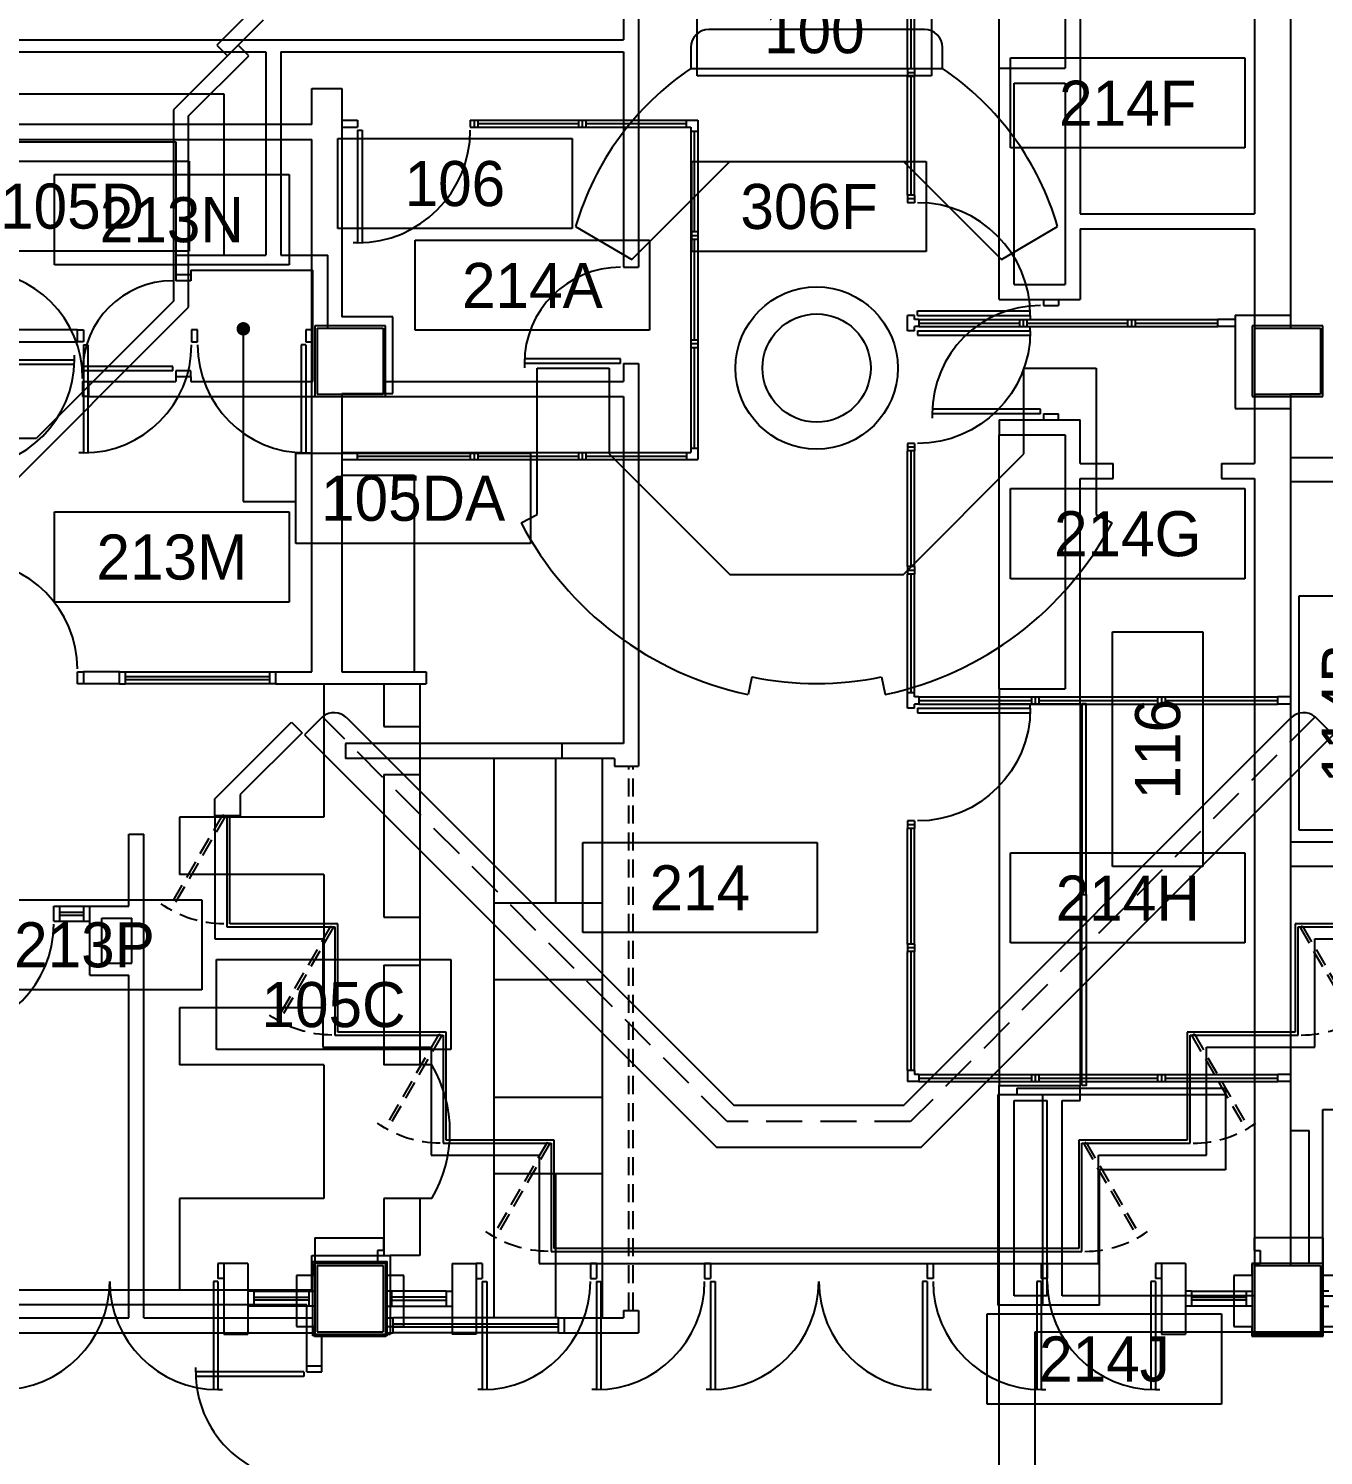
# Model space of a CAD drawing. Header units: inches. Extents: x -219 to 4035, y -10 to 4981.
# Drawn here: x 1685 to 2115.9, y 3319.3 to 3794.2 of the extents above; entities that cross this region are included whole.
import ezdxf
from ezdxf.enums import TextEntityAlignment as Align

# ---------------------------------------------------------------- set-up
doc = ezdxf.new("R2010")
doc.units = ezdxf.units.IN
doc.header["$LTSCALE"] = 48
doc.header["$MEASUREMENT"] = 0
doc.linetypes.add('HIDDEN', pattern=[0.375, 0.25, -0.125])
doc.linetypes.add('HIDDEN2', pattern=[0.1875, 0.125, -0.0625])
doc.layers.get('0').update_dxf_attribs({"color": 13, "linetype": 'CONTINUOUS'})
for name, color, linetype in [('F1-BLDG1', 7, 'CONTINUOUS'), ('F1-BLDG3', 161, 'CONTINUOUS'), ('F1-BLDG4', 2, 'CONTINUOUS'), ('F1-DOOR1', 3, 'CONTINUOUS'), ('F1-DOOR2', 61, 'HIDDEN2'), ('F1-DOORJMB', 32, 'CONTINUOUS'), ('F1-RMNOS', 3, 'CONTINUOUS'), ('F1-WINDOW1', 1, 'CONTINUOUS'), ('F1-WINDOW2', 4, 'CONTINUOUS'), ('F2-BLDG1', 7, 'CONTINUOUS'), ('f2-casework1', 4, 'CONTINUOUS'), ('F2-DOOR1', 3, 'CONTINUOUS'), ('F2-DOORJMB', 32, 'CONTINUOUS'), ('F2-RMNOS', 3, 'CONTINUOUS'), ('F2-WINDOW1', 1, 'CONTINUOUS'), ('F2-WINDOW2', 4, 'CONTINUOUS'), ('F3-BLDG1', 7, 'CONTINUOUS'), ('F3-BLDG2', 2, 'HIDDEN'), ('F3-BLDG4', 2, 'CONTINUOUS'), ('F3-DOOR2', 61, 'HIDDEN2'), ('F3-RMNOS', 3, 'CONTINUOUS'), ('F3-WINDOW1', 1, 'CONTINUOUS'), ('F5-BLDG1', 7, 'CONTINUOUS'), ('F5-DOOR1', 3, 'CONTINUOUS'), ('F5-DOORJMB', 32, 'CONTINUOUS'), ('F5-WINDOW1', 1, 'CONTINUOUS'), ('F5-WINDOW2', 4, 'CONTINUOUS')]:
    doc.layers.add(name, color=color, linetype=linetype)
for name, color, linetype, plot in [('F1-COLUMN1', 8, 'CONTINUOUS', False), ('F2-COLUMN1', 8, 'CONTINUOUS', False), ('F3-COLUMN1', 8, 'CONTINUOUS', False), ('F5-COLUMN1', 8, 'CONTINUOUS', False)]:
    doc.layers.add(name, color=color, linetype=linetype, plot=plot)
doc.styles.add('ORIG-RMNOS', font='noting.shx')

# ---------------------------------------------------------------- blocks, each defined once
blk = doc.blocks.new('L-34C1')
for p, q in [((-11, 11), (11, 11)), ((-11, 11), (-11, -11)), ((11, 11), (11, -11)), ((-11, -11), (11, -11))]:
    blk.add_line(p, q)
blk = doc.blocks.new('ADR-32L')
for p, q in [((0, 33), (-1.5, 33)), ((0, 1), (0, 33)), ((1.5, 1), (1.5, 32.96)), ((0, 1), (1.5, 1))]:
    blk.add_line(p, q)
blk.add_arc((0, 1), 32, 0, 90)
blk = doc.blocks.new('ADR-36R')
for p, q in [((-1.5, 1), (-1.5, 36.97)), ((0, 1), (0, 37)), ((0, 37), (1.5, 37)), ((0, 1), (-1.5, 1))]:
    blk.add_line(p, q)
blk.add_arc((0, 1), 36, 90, 180)
blk = doc.blocks.new('ADR-36L')
for p, q in [((0, 37), (-1.5, 37)), ((0, 1), (0, 37)), ((1.5, 1), (1.5, 36.97)), ((0, 1), (1.5, 1))]:
    blk.add_line(p, q)
blk.add_arc((0, 1), 36, 0, 90)
blk = doc.blocks.new('ADR-36DL')
for p, q in [((0, 37), (-1.5, 37)), ((0, 1), (0, 37)), ((1.5, 1), (1.5, 36.97)), ((70.5, 1), (70.5, 36.97)), ((72, 1), (72, 37)), ((72, 37), (73.5, 37)), ((0, 1), (1.5, 1)), ((72, 1), (70.5, 1))]:
    blk.add_line(p, q)
for centre, start, end in [((0, 1), 0, 90), ((72, 1), 90, 180)]:
    blk.add_arc(centre, 36, start, end)
blk = doc.blocks.new('BDR-36')
for p, q in [((-0.25, 1.43), (30.93, 19.43)), ((0.25, 0.57), (31.43, 18.57)), ((-0.25, 1.43), (0.25, 0.57))]:
    blk.add_line(p, q)
blk.add_arc((0, 1), 36, 0, 35.352)
blk = doc.blocks.new('ADR-30L')
for p, q in [((0, 31), (-1.5, 31)), ((0, 1), (0, 31)), ((1.5, 1), (1.5, 30.96)), ((0, 1), (1.5, 1))]:
    blk.add_line(p, q)
blk.add_arc((0, 1), 30, 0, 90)
blk = doc.blocks.new('rmnos')
at = {"color": 11}
for p, q in [((-0.40625, 0.15625), (0.40625, 0.15625)), ((-0.40625, -0.15625), (-0.40625, 0.15625)), ((0.40625, 0.15625), (0.40625, -0.15625)), ((0.40625, -0.15625), (-0.40625, -0.15625))]:
    blk.add_line(p, q, dxfattribs=at)
at = {"color": 9, "style": 'ORIG-RMNOS'}
blk.add_attdef('ROOM', text='', height=0.15625, dxfattribs=at).set_placement((0, 0), align=Align.MIDDLE)
blk = doc.blocks.new('ard-37.5')
for p, q in [((0, -1), (0, -38.5)), ((0, -1), (1.5, -1)), ((1.5, -1), (1.5, -38.47)), ((0, -38.5), (-1.5, -38.5))]:
    blk.add_line(p, q)
blk.add_arc((0, -1), 37.5, 270, 0)

msp = doc.modelspace()

# ---------------------------------------------------------------- linework, layer by layer
at = {"layer": 'F1-BLDG1'}
for p, q in [((1888, 4007.25), (1888, 3714.75)), ((2093, 3998.5), (2093, 3732.5)), ((2105, 3960.5), (2105, 3694.5)), ((2030, 3805.5), (2030, 3781)), ((2035, 3805.5), (2035, 3732.5)), ((1663, 3786.5), (1764, 3786.5)), ((1764, 3786.5), (1764, 3718.75)), ((1769, 3786.5), (1769, 3718.75)), ((1769, 3786.5), (1883, 3786.5)), ((1883, 3786.5), (1883, 3714.75)), ((2008, 3704), (2008, 3781)), ((2008, 3781), (2030, 3781)), ((2035, 3732.5), (2093, 3732.5)), ((2035, 3727.5), (2093, 3727.5)), ((2035, 3727.5), (2035, 3704)), ((2093, 3727.5), (2093, 3649.5)), ((1734, 3718.75), (1764, 3718.75)), ((1734, 3718.75), (1734, 3712.25)), ((1769, 3718.75), (1784.63, 3718.75)), ((1784.63, 3694.5), (1784.63, 3718.75)), ((1739, 3713.75), (1779.63, 3713.75)), ((1739, 3713.75), (1739, 3712.25)), ((1779.63, 3676.75), (1779.63, 3713.75)), ((1883, 3714.75), (1888, 3714.75)), ((1739, 3712.25), (1734, 3712.25)), ((2008, 3704), (2035, 3704)), ((1784.63, 3694.5), (1803, 3694.5)), ((1803, 3694.5), (1803, 3676.75)), ((2105, 3694.5), (2115, 3694.5)), ((2115, 3694.5), (2115, 3672.5)), ((1883, 3682.75), (1888, 3682.75)), ((1883, 3682.75), (1883, 3676.75)), ((1888, 3682.75), (1888, 3548.75)), ((1705, 3676.75), (1734, 3676.75)), ((1705, 3676.75), (1705, 3671.75)), ((1739, 3678.25), (1734, 3678.25)), ((1734, 3678.25), (1734, 3676.75)), ((1739, 3678.25), (1739, 3676.75)), ((1739, 3676.75), (1779.63, 3676.75)), ((1803, 3676.75), (1883, 3676.75)), ((1705, 3671.75), (1883, 3671.75)), ((1883, 3671.75), (1883, 3556.25)), ((2115, 3672.5), (2105, 3672.5)), ((2105, 3672.5), (2105, 3651.5)), ((2008, 3664), (2035, 3664)), ((2008, 3664), (2008, 3659)), ((2035, 3649.5), (2035, 3664)), ((2008, 3659), (2030, 3659)), ((2030, 3659), (2030, 3574.5)), ((2035, 3649.5), (2046, 3649.5)), ((2046, 3644.5), (2046, 3649.5)), ((2082, 3649.5), (2082, 3644.5)), ((2082, 3649.5), (2093, 3649.5)), ((2105, 3651.5), (2177, 3651.5)), ((2035, 3569.5), (2035, 3644.5)), ((2035, 3644.5), (2046, 3644.5)), ((2082, 3644.5), (2093, 3644.5)), ((2093, 3644.5), (2093, 3372.5)), ((2105, 3643.5), (2169, 3643.5)), ((2105, 3643.5), (2105, 3523.5)), ((2008, 3574.5), (2030, 3574.5)), ((2008, 3574.5), (2008, 3569.5)), ((2008, 3569.5), (2035, 3569.5)), ((1883, 3556.25), (1862.5, 3556.25)), ((1862.5, 3556.25), (1862.5, 3551.25)), ((1880, 3551.25), (1862.5, 3551.25)), ((1880, 3551.25), (1880, 3548.75)), ((1880, 3548.75), (1888, 3548.75)), ((1718.37, 3526.12), (1723.37, 3526.12)), ((1718.37, 3502.12), (1718.37, 3526.12)), ((1723.37, 3365.12), (1723.37, 3526.12)), ((2105, 3523.5), (2169, 3523.5)), ((2105, 3515.5), (2177, 3515.5)), ((2105, 3515.5), (2105, 3382.5)), ((1705.37, 3479.12), (1705.37, 3502.12)), ((1705.37, 3502.12), (1718.37, 3502.12)), ((1705.37, 3479.12), (1718.37, 3479.12)), ((1718.37, 3365.12), (1718.37, 3479.12)), ((2008, 3442.5), (2035, 3442.5)), ((2008, 2923.5), (2008, 3442.5)), ((2035, 3437.5), (2035, 3442.5)), ((2029, 3437.5), (2035, 3437.5)), ((2029, 3372.5), (2029, 3437.5)), ((1779.63, 3383.87), (1804.38, 3383.87)), ((1779.63, 3359.12), (1779.63, 3383.87)), ((1804.38, 3359.12), (1804.38, 3383.87)), ((2105, 3382.5), (2115, 3382.5)), ((2115, 3382.5), (2115, 3372.5)), ((2093, 3372.5), (2029, 3372.5)), ((2115, 3372.5), (2405, 3372.5)), ((1883, 3367.62), (1888, 3367.62)), ((1883, 3367.62), (1883, 3365.12)), ((1888, 3367.62), (1888, 3360.12)), ((1491.37, 3365.12), (1718.37, 3365.12)), ((1723.37, 3365.12), (1779.63, 3365.12)), ((1863.38, 3360.12), (1863.38, 3365.12)), ((1863.38, 3365.12), (1883, 3365.12)), ((1491.37, 3360.12), (1779.63, 3360.12)), ((1804.38, 3359.12), (1779.63, 3359.12)), ((1863.38, 3360.12), (1888, 3360.12)), ((2020, 2923.5), (2020, 3360.5)), ((2020, 3360.5), (3051, 3360.5))]:
    msp.add_line(p, q, dxfattribs=at)
at = {"layer": 'F1-BLDG3'}
for p, q in [((1883, 3802.5), (1883, 3790.5)), ((1663, 3790.5), (1883, 3790.5)), ((2013, 3776), (2030, 3776)), ((2013, 3709), (2013, 3776)), ((2030, 3776), (2030, 3709)), ((2013, 3709), (2030, 3709)), ((1790.5, 3556.25), (1790.5, 3551.25)), ((1862.5, 3556.25), (1790.5, 3556.25)), ((1862.5, 3551.25), (1790.5, 3551.25)), ((1709.37, 3498.12), (1719.37, 3498.12)), ((1709.37, 3483.12), (1709.37, 3498.12)), ((1719.37, 3483.12), (1719.37, 3498.12)), ((1709.37, 3483.12), (1719.37, 3483.12)), ((2013, 3437.5), (2024, 3437.5)), ((2013, 3372.5), (2013, 3437.5)), ((2024, 3372.5), (2024, 3437.5)), ((2024, 3372.5), (2013, 3372.5))]:
    msp.add_line(p, q, dxfattribs=at)
at = {"layer": 'F1-BLDG4'}
for p, q in [((2008, 3781), (2008, 3924.5)), ((1663, 3772.5), (1750, 3772.5)), ((1750, 3772.5), (1750, 3718.75)), ((1663, 3756.5), (1734, 3756.5)), ((1734, 3756.5), (1734, 3718.75)), ((2008, 3574.5), (2008, 3659)), ((2008, 3569.5), (2008, 3442.5)), ((2035, 3569.5), (2035, 3442.5)), ((1840, 3365.12), (1840, 3551.25)), ((1860.5, 3503.25), (1860.5, 3551.25)), ((1876, 3365.12), (1876, 3551.25)), ((1840, 3503.25), (1876, 3503.25)), ((1840, 3477.75), (1876, 3477.75)), ((1840, 3438.62), (1876, 3438.62)), ((1840, 3413.12), (1876, 3413.12)), ((1860.5, 3365.12), (1860.5, 3413.12))]:
    msp.add_line(p, q, dxfattribs=at)
at = {"layer": 'F1-DOOR1'}
for points in [[(2035.5, 3569.5), (2035.5, 3506), (2037, 3506), (2037, 3569.5)], [(2035.5, 3442.5), (2035.5, 3506), (2037, 3506), (2037, 3442.5)]]:
    msp.add_lwpolyline(points, close=True, dxfattribs=at)
at = {"layer": 'F1-DOOR2'}
for p, q in [((1884.75, 3367.62), (1884.75, 3548.75)), ((1886.25, 3367.62), (1886.25, 3548.75))]:
    msp.add_line(p, q, dxfattribs=at)
at = {"layer": 'F1-DOORJMB'}
for p, q in [((1734, 3712.25), (1734, 3710.25)), ((1739, 3710.25), (1734, 3710.25)), ((1739, 3712.25), (1739, 3710.25)), ((2022.75, 3704), (2022.75, 3702)), ((2022.75, 3702), (2027.75, 3702)), ((2027.75, 3704), (2027.75, 3702)), ((1703, 3676.75), (1703, 3671.75)), ((1703, 3676.75), (1705, 3676.75)), ((1739, 3680.25), (1734, 3680.25)), ((1734, 3680.25), (1734, 3678.25)), ((1739, 3678.25), (1739, 3680.25)), ((1705, 3671.75), (1703, 3671.75)), ((2022.75, 3666), (2027.75, 3666)), ((2022.75, 3666), (2022.75, 3664)), ((2027.75, 3664), (2027.75, 3666))]:
    msp.add_line(p, q, dxfattribs=at)
at = {"layer": 'F1-RMNOS', "color": 4}
for p, q in [((1756.48, 3696.51), (1756.48, 3684.51)), ((1756.48, 3684.51), (1756.48, 3636.85)), ((1756.48, 3636.85), (1774, 3636.85))]:
    msp.add_line(p, q, dxfattribs=at)
at = {"layer": 'F1-RMNOS', "color": 4, "const_width": 2.25}
msp.add_lwpolyline([(1756.48, 3693.14, 1), (1756.48, 3695.39, 1)], format="xyb", close=True, dxfattribs=at)
at = {"layer": 'F1-WINDOW1'}
for p, q in [((1695.37, 3502.12), (1703.37, 3502.12)), ((1695.37, 3500.12), (1703.37, 3500.12)), ((1695.37, 3499.12), (1703.37, 3499.12)), ((1695.37, 3497.12), (1703.37, 3497.12)), ((1861.38, 3365.12), (1806.38, 3365.12)), ((1806.38, 3363.12), (1861.38, 3363.12)), ((1806.38, 3362.12), (1861.38, 3362.12)), ((1861.38, 3360.12), (1806.38, 3360.12))]:
    msp.add_line(p, q, dxfattribs=at)
at = {"layer": 'F1-WINDOW2'}
for p, q in [((1693.37, 3497.12), (1693.37, 3502.12)), ((1693.37, 3502.12), (1695.37, 3502.12)), ((1695.37, 3497.12), (1695.37, 3502.12)), ((1703.37, 3497.12), (1703.37, 3502.12)), ((1703.37, 3502.12), (1705.37, 3502.12)), ((1693.37, 3497.12), (1695.37, 3497.12)), ((1703.37, 3497.12), (1705.37, 3497.12)), ((1804.38, 3365.12), (1806.38, 3365.12)), ((1806.38, 3360.12), (1806.38, 3365.12)), ((1861.38, 3360.12), (1861.38, 3365.12)), ((1861.38, 3365.12), (1863.38, 3365.12)), ((1804.38, 3360.12), (1806.38, 3360.12)), ((1861.38, 3360.12), (1863.38, 3360.12))]:
    msp.add_line(p, q, dxfattribs=at)
at = {"layer": 'F2-BLDG1'}
for p, q in [((2105, 3957.38), (2105, 3698.87)), ((1779.25, 3762.24), (1779.25, 3774.25)), ((1779.25, 3774.25), (1789.25, 3774.25)), ((1789.25, 3774.25), (1789.25, 3698.24)), ((1779.25, 3762.24), (1658.25, 3762.24)), ((1663.25, 3757.24), (1779.25, 3757.24)), ((1779.25, 3580.11), (1779.25, 3757.24)), ((1806.25, 3698.24), (1789.25, 3698.24)), ((1806.25, 3672.74), (1806.25, 3698.24)), ((2086.5, 3698.87), (2086.5, 3667.75)), ((2086.5, 3698.87), (2105, 3698.87)), ((1701.25, 3693.99), (1663.25, 3693.99)), ((1663.25, 3689.99), (1701.25, 3689.99)), ((1701.25, 3689.99), (1701.25, 3693.99)), ((1789.25, 3672.74), (1789.25, 3580.11)), ((1789.25, 3672.74), (1806.25, 3672.74)), ((2086.5, 3667.75), (2105, 3667.75)), ((2105, 3667.75), (2105, 3427.5)), ((1703.25, 3580.11), (1703.25, 3576.11)), ((1715.25, 3580.11), (1703.25, 3580.11)), ((1715.25, 3576.11), (1703.25, 3576.11)), ((1715.25, 3576.11), (1715.25, 3580.11)), ((1767.25, 3576.11), (1767.25, 3580.11)), ((1767.25, 3580.11), (1779.25, 3580.11)), ((1767.25, 3576.11), (1817.38, 3576.11)), ((1789.25, 3580.11), (1817.38, 3580.11)), ((1817.38, 3580.11), (1817.38, 3576.11)), ((2115.75, 3359.75), (2115.75, 3434.5)), ((2115.75, 3434.5), (2209.75, 3434.5)), ((2105, 3427.5), (2111.13, 3427.5)), ((2111.13, 3383.25), (2111.13, 3427.5)), ((1779.25, 3385.86), (1805.39, 3385.86)), ((1779.25, 3374.49), (1779.25, 3385.86)), ((1805.39, 3385.86), (1805.39, 3359.61)), ((2111.13, 3383.25), (2092.25, 3383.25)), ((2092.25, 3383.25), (2092.25, 3359.75)), ((1663.25, 3374.49), (1779.25, 3374.49)), ((1777.62, 3369.49), (1619.51, 3369.49)), ((1777.62, 3349.12), (1777.62, 3369.49)), ((1805.39, 3359.61), (1782.62, 3359.61)), ((1782.62, 3349.12), (1782.62, 3359.61)), ((2092.25, 3359.75), (2115.75, 3359.75))]:
    msp.add_line(p, q, dxfattribs=at)
at = {"layer": 'f2-casework1'}
for p, q in [((1789.25, 3645.61), (1813.38, 3645.61)), ((1813.38, 3645.61), (1813.38, 3580.11)), ((1783.25, 3576.11), (1783.25, 3531.7)), ((1803.25, 3576.11), (1803.25, 3561.91)), ((1815.25, 3576.11), (1815.25, 3449.28)), ((1803.25, 3561.91), (1815.25, 3561.91)), ((1803.25, 3545.91), (1815.25, 3545.91)), ((1803.25, 3545.91), (1803.25, 3498.49)), ((1735.25, 3531.7), (1735.25, 3512.7)), ((1783.25, 3531.7), (1735.25, 3531.7)), ((1783.25, 3512.7), (1735.25, 3512.7)), ((1783.25, 3512.7), (1783.25, 3468.28)), ((1803.25, 3498.49), (1815.25, 3498.49)), ((1803.25, 3482.49), (1815.25, 3482.49)), ((1803.25, 3482.49), (1803.25, 3449.28)), ((1783.25, 3468.28), (1735.25, 3468.28)), ((1735.25, 3468.28), (1735.25, 3449.28)), ((1783.25, 3449.28), (1735.25, 3449.28)), ((1783.25, 3449.28), (1783.25, 3404.86)), ((1819.25, 3449.28), (1803.25, 3449.28)), ((1735.25, 3404.86), (1735.25, 3374.49)), ((1783.25, 3404.86), (1735.25, 3404.86)), ((1819.25, 3404.86), (1803.25, 3404.86)), ((1803.25, 3404.86), (1803.25, 3385.86)), ((1815.25, 3404.86), (1815.25, 3385.86)), ((1815.25, 3385.86), (1805.39, 3385.86))]:
    msp.add_line(p, q, dxfattribs=at)
at = {"layer": 'f2-casework1', "linetype": 'Continuous'}
for p, q in [((2022.55, 3439.35), (2007.55, 3439.35)), ((2007.55, 3439.35), (2007.55, 3369.35)), ((2013.93, 3441.6), (2013.93, 3439.35)), ((2013.93, 3441.6), (2083.37, 3441.6)), ((2083.18, 3439.35), (2022.55, 3439.35)), ((2022.55, 3369.35), (2022.55, 3439.35)), ((2083.37, 3441.6), (2083.37, 3414.35)), ((2083.37, 3414.35), (2041.37, 3414.35)), ((2041.37, 3369.35), (2041.37, 3414.35)), ((2041.37, 3369.35), (2007.55, 3369.35))]:
    msp.add_line(p, q, dxfattribs=at)
at = {"layer": 'f2-casework1'}
msp.add_arc((1781.15, 3427.07), 44.1, 329.7628, 30.2372, dxfattribs=at)
at = {"layer": 'F2-DOORJMB'}
for p, q in [((1701.25, 3693.99), (1703.25, 3693.99)), ((1703.25, 3689.99), (1701.25, 3689.99)), ((1703.25, 3693.99), (1703.25, 3689.99)), ((1741.25, 3693.99), (1739.25, 3693.99)), ((1739.25, 3693.99), (1739.25, 3689.99)), ((1739.25, 3689.99), (1741.25, 3689.99)), ((1741.25, 3689.99), (1741.25, 3693.99)), ((1779.25, 3693.99), (1777.25, 3693.99)), ((1777.25, 3693.99), (1777.25, 3689.99)), ((1777.25, 3689.99), (1779.25, 3689.99)), ((1777.62, 3347.12), (1777.62, 3349.12)), ((1782.62, 3347.12), (1782.62, 3349.12))]:
    msp.add_line(p, q, dxfattribs=at)
for points in [[(1777.62, 3349.12), (1782.62, 3349.12)], [(1777.62, 3347.12), (1782.62, 3347.12)]]:
    msp.add_lwpolyline(points, dxfattribs=at)
at = {"layer": 'F2-WINDOW1'}
for p, q in [((1977.5, 3780.75), (1977.5, 3826.25)), ((1978.69, 3780.75), (1978.69, 3826.25)), ((1979.88, 3780.75), (1979.88, 3826.25)), ((1977.5, 3738.75), (1977.5, 3778.25)), ((1978.69, 3738.75), (1978.69, 3778.25)), ((1979.88, 3738.75), (1979.88, 3778.25)), ((1834.5, 3763.75), (1868, 3763.75)), ((1834.5, 3762.56), (1868, 3762.56)), ((1834.5, 3761.38), (1868, 3761.38)), ((1870.5, 3763.75), (1904, 3763.75)), ((1870.5, 3762.56), (1904, 3762.56)), ((1870.5, 3761.38), (1904, 3761.38)), ((1905.37, 3760), (1905.37, 3726.5)), ((1906.56, 3760), (1906.56, 3726.5)), ((1907.75, 3760), (1907.75, 3726.5)), ((1905.37, 3724), (1905.37, 3690.5)), ((1906.56, 3724), (1906.56, 3690.5)), ((1907.75, 3724), (1907.75, 3690.5)), ((1981.25, 3697.37), (2014.75, 3697.37)), ((1981.25, 3696.19), (2014.75, 3696.19)), ((1981.25, 3695), (2014.75, 3695)), ((2017.25, 3697.37), (2050.75, 3697.37)), ((2017.25, 3696.19), (2050.75, 3696.19)), ((2017.25, 3695), (2050.75, 3695)), ((2053.25, 3697.37), (2080.75, 3697.37)), ((2053.25, 3696.19), (2080.75, 3696.19)), ((2053.25, 3695), (2080.75, 3695)), ((1905.37, 3688), (1905.37, 3654.5)), ((1906.56, 3688), (1906.56, 3654.5)), ((1907.75, 3688), (1907.75, 3654.5)), ((1794.5, 3653.12), (1832, 3653.12)), ((1794.5, 3651.94), (1832, 3651.94)), ((1834.5, 3653.12), (1868, 3653.12)), ((1834.5, 3651.94), (1868, 3651.94)), ((1870.5, 3653.12), (1904, 3653.12)), ((1870.5, 3651.94), (1904, 3651.94)), ((1977.5, 3615.12), (1977.5, 3653.62)), ((1978.69, 3615.12), (1978.69, 3653.62)), ((1979.88, 3615.12), (1979.88, 3653.62)), ((1794.5, 3650.75), (1832, 3650.75)), ((1834.5, 3650.75), (1868, 3650.75)), ((1870.5, 3650.75), (1904, 3650.75)), ((1977.5, 3573.12), (1977.5, 3612.62)), ((1978.69, 3573.12), (1978.69, 3612.62)), ((1979.88, 3573.12), (1979.88, 3612.62)), ((1717.25, 3580.11), (1765.25, 3580.11)), ((1717.25, 3578.61), (1765.25, 3578.61)), ((1717.25, 3577.61), (1765.25, 3577.61)), ((1765.25, 3576.11), (1717.25, 3576.11)), ((1981.25, 3571.75), (2018.75, 3571.75)), ((2021.25, 3571.75), (2060.75, 3571.75)), ((2063.25, 3571.75), (2100.75, 3571.75)), ((1981.25, 3570.56), (2018.75, 3570.56)), ((1981.25, 3569.37), (2018.75, 3569.37)), ((2021.25, 3570.56), (2060.75, 3570.56)), ((2021.25, 3569.37), (2060.75, 3569.37)), ((2063.25, 3570.56), (2100.75, 3570.56)), ((2063.25, 3569.37), (2100.75, 3569.37)), ((1977.5, 3489.5), (1977.5, 3528)), ((1978.69, 3489.5), (1978.69, 3528)), ((1979.88, 3489.5), (1979.88, 3528)), ((1977.5, 3447.5), (1977.5, 3487)), ((1978.69, 3447.5), (1978.69, 3487)), ((1979.88, 3447.5), (1979.88, 3487)), ((1981.25, 3446.12), (2018.75, 3446.12)), ((1981.25, 3444.94), (2018.75, 3444.94)), ((1981.25, 3443.75), (2018.75, 3443.75)), ((2021.25, 3446.12), (2060.75, 3446.12)), ((2021.25, 3444.94), (2060.75, 3444.94)), ((2021.25, 3443.75), (2060.75, 3443.75)), ((2063.25, 3446.12), (2100.75, 3446.12)), ((2063.25, 3444.94), (2100.75, 3444.94)), ((2063.25, 3443.75), (2100.75, 3443.75))]:
    msp.add_line(p, q, dxfattribs=at)
at = {"layer": 'F2-WINDOW2'}
for p, q in [((1979.88, 3780.75), (1977.5, 3780.75)), ((1977.5, 3780.75), (1977.5, 3778.25)), ((1979.88, 3780.75), (1979.88, 3778.25)), ((1979.88, 3779.5), (1977.5, 3779.5)), ((1979.88, 3778.25), (1977.5, 3778.25)), ((1789.25, 3763.75), (1794.5, 3763.75)), ((1789.25, 3761.38), (1794.5, 3761.38)), ((1794.5, 3763.75), (1794.5, 3761.38)), ((1832, 3763.75), (1832, 3761.38)), ((1832, 3763.75), (1834.5, 3763.75)), ((1832, 3761.38), (1834.5, 3761.38)), ((1833.25, 3763.75), (1833.25, 3761.38)), ((1834.5, 3763.75), (1834.5, 3761.38)), ((1868, 3763.75), (1868, 3761.38)), ((1868, 3763.75), (1870.5, 3763.75)), ((1868, 3761.38), (1870.5, 3761.38)), ((1869.25, 3763.75), (1869.25, 3761.38)), ((1870.5, 3763.75), (1870.5, 3761.38)), ((1904, 3761.38), (1904, 3763.75)), ((1904, 3763.75), (1907.75, 3763.75)), ((1904, 3761.38), (1905.37, 3761.38)), ((1905.37, 3761.38), (1905.37, 3760)), ((1907.75, 3763.75), (1907.75, 3760)), ((1905.37, 3760), (1907.75, 3760)), ((1979.88, 3738.75), (1977.5, 3738.75)), ((1977.5, 3738.75), (1977.5, 3736.25)), ((1979.88, 3737.5), (1977.5, 3737.5)), ((1979.88, 3738.75), (1979.88, 3736.25)), ((1979.88, 3736.25), (1977.5, 3736.25)), ((1907.75, 3726.5), (1905.37, 3726.5)), ((1905.37, 3726.5), (1905.37, 3724)), ((1907.75, 3725.25), (1905.37, 3725.25)), ((1907.75, 3724), (1905.37, 3724)), ((1907.75, 3726.5), (1907.75, 3724)), ((1977.5, 3693.62), (1977.5, 3698.75)), ((1979.88, 3698.75), (1977.5, 3698.75)), ((1979.88, 3697.37), (1979.88, 3698.75)), ((1981.25, 3697.37), (1979.88, 3697.37)), ((1981.25, 3695), (1979.88, 3695)), ((1979.88, 3693.62), (1979.88, 3695)), ((1981.25, 3697.37), (1981.25, 3695)), ((2014.75, 3697.37), (2014.75, 3695)), ((2014.75, 3697.37), (2017.25, 3697.37)), ((2014.75, 3695), (2017.25, 3695)), ((2016, 3697.37), (2016, 3695)), ((2017.25, 3697.37), (2017.25, 3695)), ((2050.75, 3697.37), (2050.75, 3695)), ((2050.75, 3697.37), (2053.25, 3697.37)), ((2050.75, 3695), (2053.25, 3695)), ((2052, 3697.37), (2052, 3695)), ((2053.25, 3697.37), (2053.25, 3695)), ((2086.5, 3697.37), (2080.75, 3697.37)), ((2080.75, 3695), (2080.75, 3697.37)), ((2086.5, 3695), (2080.75, 3695)), ((1907.75, 3690.5), (1905.37, 3690.5)), ((1905.37, 3690.5), (1905.37, 3688)), ((1907.75, 3690.5), (1907.75, 3688)), ((1979.88, 3693.62), (1977.5, 3693.62)), ((1907.75, 3689.25), (1905.37, 3689.25)), ((1907.75, 3688), (1905.37, 3688)), ((1789.25, 3653.12), (1794.5, 3653.12)), ((1794.5, 3650.75), (1794.5, 3653.12)), ((1832, 3653.12), (1832, 3650.75)), ((1832, 3653.12), (1834.5, 3653.12)), ((1833.25, 3653.12), (1833.25, 3650.75)), ((1834.5, 3653.12), (1834.5, 3650.75)), ((1868, 3653.12), (1868, 3650.75)), ((1868, 3653.12), (1870.5, 3653.12)), ((1869.25, 3653.12), (1869.25, 3650.75)), ((1870.5, 3653.12), (1870.5, 3650.75)), ((1904, 3653.12), (1904, 3650.75)), ((1904, 3653.12), (1905.37, 3653.12)), ((1905.37, 3654.5), (1905.37, 3653.12)), ((1905.37, 3654.5), (1907.75, 3654.5)), ((1907.75, 3654.5), (1907.75, 3650.75)), ((1979.88, 3656.12), (1977.5, 3656.12)), ((1977.5, 3656.12), (1977.5, 3653.62)), ((1979.88, 3654.87), (1977.5, 3654.87)), ((1979.88, 3653.62), (1977.5, 3653.62)), ((1979.88, 3656.12), (1979.88, 3653.62)), ((1789.25, 3650.75), (1794.5, 3650.75)), ((1832, 3650.75), (1834.5, 3650.75)), ((1868, 3650.75), (1870.5, 3650.75)), ((1904, 3650.75), (1907.75, 3650.75)), ((1979.88, 3615.12), (1977.5, 3615.12)), ((1977.5, 3615.12), (1977.5, 3612.62)), ((1979.88, 3613.87), (1977.5, 3613.87)), ((1979.88, 3615.12), (1979.88, 3612.62)), ((1979.88, 3612.62), (1977.5, 3612.62)), ((1701.25, 3576.11), (1701.25, 3580.11)), ((1701.25, 3580.11), (1703.25, 3580.11)), ((1703.25, 3576.11), (1701.25, 3576.11)), ((1715.25, 3580.11), (1717.25, 3580.11)), ((1715.25, 3576.11), (1717.25, 3576.11)), ((1717.25, 3576.11), (1717.25, 3580.11)), ((1765.25, 3576.11), (1765.25, 3580.11)), ((1765.25, 3580.11), (1767.25, 3580.11)), ((1767.25, 3576.11), (1765.25, 3576.11)), ((1977.5, 3568), (1977.5, 3573.12)), ((1979.88, 3573.12), (1977.5, 3573.12)), ((1979.88, 3571.75), (1979.88, 3573.12)), ((1981.25, 3571.75), (1979.88, 3571.75)), ((1981.25, 3571.75), (1981.25, 3569.37)), ((2018.75, 3571.75), (2018.75, 3569.37)), ((2018.75, 3571.75), (2021.25, 3571.75)), ((2020, 3571.75), (2020, 3569.37)), ((2021.25, 3571.75), (2021.25, 3569.37)), ((2060.75, 3571.75), (2060.75, 3569.37)), ((2060.75, 3571.75), (2063.25, 3571.75)), ((2062, 3571.75), (2062, 3569.37)), ((2063.25, 3571.75), (2063.25, 3569.37)), ((2105, 3571.75), (2100.75, 3571.75)), ((2100.75, 3569.37), (2100.75, 3571.75)), ((1979.88, 3568), (1977.5, 3568)), ((1981.25, 3569.37), (1979.88, 3569.37)), ((1979.88, 3568), (1979.88, 3569.37)), ((2018.75, 3569.37), (2021.25, 3569.37)), ((2060.75, 3569.37), (2063.25, 3569.37)), ((2105, 3569.37), (2100.75, 3569.37)), ((1979.88, 3530.5), (1977.5, 3530.5)), ((1977.5, 3530.5), (1977.5, 3528)), ((1979.88, 3529.25), (1977.5, 3529.25)), ((1979.88, 3530.5), (1979.88, 3528)), ((1979.88, 3528), (1977.5, 3528)), ((1979.88, 3489.5), (1977.5, 3489.5)), ((1977.5, 3489.5), (1977.5, 3487)), ((1979.88, 3488.25), (1977.5, 3488.25)), ((1979.88, 3487), (1977.5, 3487)), ((1979.88, 3489.5), (1979.88, 3487)), ((1977.5, 3447.5), (1977.5, 3443.75)), ((1979.88, 3447.5), (1977.5, 3447.5)), ((1981.25, 3443.75), (1977.5, 3443.75)), ((1979.88, 3447.5), (1979.88, 3446.12)), ((1981.25, 3446.12), (1979.88, 3446.12)), ((1981.25, 3446.12), (1981.25, 3443.75)), ((2018.75, 3446.12), (2018.75, 3443.75)), ((2018.75, 3446.12), (2021.25, 3446.12)), ((2018.75, 3443.75), (2021.25, 3443.75)), ((2020, 3446.12), (2020, 3443.75)), ((2021.25, 3446.12), (2021.25, 3443.75)), ((2060.75, 3446.12), (2060.75, 3443.75)), ((2060.75, 3446.12), (2063.25, 3446.12)), ((2060.75, 3443.75), (2063.25, 3443.75)), ((2062, 3446.12), (2062, 3443.75)), ((2063.25, 3446.12), (2063.25, 3443.75)), ((2105, 3446.12), (2100.75, 3446.12)), ((2100.75, 3443.75), (2100.75, 3446.12)), ((2105, 3443.75), (2100.75, 3443.75))]:
    msp.add_line(p, q, dxfattribs=at)
at = {"layer": 'F3-BLDG1'}
for p, q in [((1754.73, 3788.64), (1733.25, 3767.17)), ((1738.25, 3765.1), (1758.26, 3785.11)), ((1758.26, 3785.11), (1754.73, 3788.64)), ((1733.25, 3767.17), (1733.25, 3703.53)), ((1738.25, 3701.46), (1738.25, 3765.1)), ((1666.25, 3629.46), (1738.25, 3701.46)), ((1733.25, 3703.53), (1687.5, 3657.78)), ((1803.75, 3695.25), (1780.25, 3695.25)), ((1780.25, 3695.25), (1780.25, 3671.75)), ((1803.75, 3671.75), (1803.75, 3695.25)), ((2115.75, 3695.25), (2092.25, 3695.25)), ((2092.25, 3695.25), (2092.25, 3671.75)), ((2115.75, 3671.75), (2115.75, 3695.25)), ((1780.25, 3671.75), (1803.75, 3671.75)), ((2092.25, 3671.75), (2115.75, 3671.75)), ((1687.5, 3657.78), (1644.99, 3657.78)), ((1746.97, 3537.82), (1772.51, 3563.36)), ((1772.51, 3563.36), (1776.05, 3559.83)), ((1776.05, 3559.83), (1755.47, 3539.25)), ((1746.97, 3532.25), (1746.97, 3537.82)), ((1755.47, 3539.25), (1755.47, 3532.25)), ((1755.47, 3532.25), (1746.97, 3532.25)), ((1803.88, 3383.25), (1780.13, 3383.25)), ((1780.13, 3383.25), (1780.13, 3379.25)), ((1803.88, 3379.25), (1803.88, 3383.25)), ((2115.88, 3383.25), (2092.13, 3383.25)), ((2092.13, 3383.25), (2092.13, 3379.25)), ((2115.88, 3379.25), (2115.88, 3383.25)), ((1780.13, 3379.25), (1774.13, 3379.25)), ((1774.13, 3379.25), (1774.13, 3362.25)), ((1809.88, 3379.25), (1803.88, 3379.25)), ((1809.88, 3362.25), (1809.88, 3379.25)), ((2092.13, 3379.25), (2086.13, 3379.25)), ((2086.13, 3379.25), (2086.13, 3362.25)), ((2121.88, 3379.25), (2115.88, 3379.25)), ((1774.13, 3362.25), (1780.13, 3362.25)), ((1780.13, 3362.25), (1780.13, 3359)), ((1803.88, 3359), (1803.88, 3362.25)), ((1803.88, 3362.25), (1809.88, 3362.25)), ((2086.13, 3362.25), (2092.13, 3362.25)), ((2092.13, 3362.25), (2092.13, 3359)), ((2115.88, 3359), (2115.88, 3362.25)), ((2115.88, 3362.25), (2121.88, 3362.25)), ((1780.13, 3359), (1803.88, 3359)), ((2092.13, 3359), (2115.88, 3359))]:
    msp.add_line(p, q, dxfattribs=at)
at = {"layer": 'F3-BLDG2'}
for p, q in [((1917.49, 3430.45), (1782.83, 3565.12)), ((2113.17, 3565.12), (1978.51, 3430.45)), ((1978.51, 3430.45), (1917.49, 3430.45))]:
    msp.add_line(p, q, dxfattribs=at)
at = {"layer": 'F3-BLDG4'}
for p, q in [((1759.68, 3800.67), (1747.65, 3788.64)), ((1754.73, 3788.64), (1763.21, 3797.13)), ((1983.18, 3793.91), (1911.37, 3793.91)), ((1747.65, 3788.64), (1751.19, 3785.11)), ((1905.37, 3787.91), (1905.37, 3780.91)), ((1989.18, 3780.91), (1989.18, 3787.91)), ((1905.37, 3780.91), (1989.18, 3780.91)), ((1885.8, 3717.31), (1918.4, 3749.91)), ((1918.4, 3749.91), (1976.15, 3749.91)), ((1976.15, 3749.91), (2008.74, 3717.31)), ((1867.07, 3728.31), (1885.8, 3717.31)), ((2008.74, 3717.31), (2027.47, 3728.31)), ((1854.27, 3632.48), (1854.27, 3681.22)), ((1854.27, 3681.22), (1878.27, 3681.22)), ((1878.27, 3681.22), (1878.27, 3652.64)), ((2016.27, 3652.64), (2016.27, 3681.22)), ((2016.27, 3681.22), (2040.27, 3681.22)), ((2040.27, 3681.22), (2040.27, 3632.48)), ((1878.27, 3652.64), (1918.38, 3612.53)), ((1976.16, 3612.53), (2016.27, 3652.64)), ((1848.96, 3629.69), (1854.27, 3632.48)), ((2040.27, 3632.48), (2045.59, 3629.69)), ((1918.38, 3612.53), (1976.16, 3612.53)), ((1925.66, 3578.47), (1924.43, 3572.6)), ((1968.88, 3578.47), (1970.11, 3572.6)), ((1782.83, 3565.12), (1776.8, 3559.12)), ((1790.94, 3564.78), (1919.76, 3435.95)), ((1976.24, 3435.95), (2105.06, 3564.78)), ((2119.2, 3559.12), (2113.17, 3565.12)), ((1776.8, 3559.12), (1913.97, 3421.95)), ((1982.03, 3421.95), (2119.2, 3559.12)), ((1919.76, 3435.95), (1976.24, 3435.95)), ((1913.97, 3421.95), (1982.03, 3421.95))]:
    msp.add_line(p, q, dxfattribs=at)
for radius in [27, 18]:
    msp.add_circle((1947.27, 3681.22), radius, dxfattribs=at)
for centre, radius, start, end in [((1911.37, 3787.91), 6, 90, 180), ((1983.18, 3787.91), 6, 0, 90), ((1959.05, 3701.59), 95.78, 124.0913, 163.8035), ((1935.49, 3701.59), 95.78, 16.1965, 55.9087), ((1947.27, 3681.22), 111, 207.6604, 258.1239), ((1947.27, 3681.22), 111, 281.8761, 332.3396), ((1947.27, 3681.22), 105, 258.1239, 281.8761), ((1786.7, 3560.53), 6, 45, 130.2198), ((2109.3, 3560.53), 6, 49.7802, 135)]:
    msp.add_arc(centre, radius, start, end, dxfattribs=at)
at = {"layer": 'F3-WINDOW1'}
for p, q in [((1746.97, 3532.25), (1746.97, 3491.25)), ((1750.97, 3532.25), (1750.97, 3495.25)), ((1751.97, 3496.25), (1751.97, 3532.25)), ((1750.97, 3495.25), (1786.97, 3495.25)), ((1787.97, 3496.25), (1751.97, 3496.25)), ((1786.97, 3495.25), (1786.97, 3459.25)), ((1787.97, 3460.25), (1787.97, 3496.25)), ((2142.57, 3496.25), (2106.57, 3496.25)), ((2106.57, 3496.25), (2106.57, 3460.25)), ((2107.57, 3459.25), (2107.57, 3495.25)), ((2107.57, 3495.25), (2143.57, 3495.25)), ((1746.97, 3491.25), (1782.97, 3491.25)), ((1782.97, 3491.25), (1782.97, 3455.25)), ((2113.03, 3455.25), (2113.03, 3491.25)), ((2113.03, 3491.25), (2149.03, 3491.25)), ((1786.97, 3459.25), (1822.97, 3459.25)), ((1823.97, 3460.25), (1787.97, 3460.25)), ((1822.97, 3459.25), (1822.97, 3423.25)), ((1823.97, 3424.25), (1823.97, 3460.25)), ((2106.57, 3460.25), (2070.57, 3460.25)), ((2070.57, 3460.25), (2070.57, 3424.25)), ((2071.57, 3423.25), (2071.57, 3459.25)), ((2071.57, 3459.25), (2107.57, 3459.25)), ((1782.97, 3455.25), (1818.97, 3455.25)), ((1818.97, 3455.25), (1818.97, 3419.25)), ((2077.03, 3419.25), (2077.03, 3455.25)), ((2077.03, 3455.25), (2113.03, 3455.25)), ((1859.97, 3424.25), (1823.97, 3424.25)), ((1859.97, 3388.25), (1859.97, 3424.25)), ((2070.57, 3424.25), (2034.57, 3424.25)), ((2034.57, 3424.25), (2034.57, 3388.25)), ((1818.97, 3419.25), (1854.97, 3419.25)), ((1822.97, 3423.25), (1858.97, 3423.25)), ((1854.97, 3419.25), (1854.97, 3383.25)), ((1858.97, 3423.25), (1858.97, 3387.25)), ((2035.57, 3387.25), (2035.57, 3423.25)), ((2035.57, 3423.25), (2071.57, 3423.25)), ((2041.03, 3383.25), (2041.03, 3419.25)), ((2041.03, 3419.25), (2077.03, 3419.25)), ((1858.97, 3387.25), (2035.57, 3387.25)), ((2034.57, 3388.25), (1859.97, 3388.25)), ((1854.97, 3383.25), (2041.03, 3383.25))]:
    msp.add_line(p, q, dxfattribs=at)
at = {"layer": 'F5-BLDG1'}
for p, q in [((1780.25, 3391.75), (1780.25, 3359.75)), ((1780.25, 3391.75), (1803.13, 3391.75)), ((1803.13, 3391.75), (1803.13, 3387.5)), ((2115.75, 3391.75), (2092.87, 3391.75)), ((2092.87, 3391.75), (2092.87, 3387.5)), ((2115.75, 3391.75), (2115.75, 3359.75)), ((1803.13, 3387.5), (1801.13, 3387.5)), ((1801.13, 3387.5), (1801.13, 3383.25)), ((2092.87, 3387.5), (2094.87, 3387.5)), ((2094.87, 3387.5), (2094.87, 3383.25)), ((1758, 3383.25), (1750, 3383.25)), ((1750, 3383.25), (1750, 3359.75)), ((1758, 3383.25), (1758, 3359.75)), ((1803.75, 3383.25), (1801.13, 3383.25)), ((1803.75, 3383.25), (1803.75, 3359.75)), ((1826, 3383.25), (1826, 3359.75)), ((1826, 3383.25), (1834, 3383.25)), ((1834, 3383.25), (1834, 3359.75)), ((2062, 3383.25), (2062, 3359.75)), ((2070, 3383.25), (2062, 3383.25)), ((2070, 3383.25), (2070, 3359.75)), ((2092.25, 3383.25), (2092.25, 3359.75)), ((2092.25, 3383.25), (2094.87, 3383.25)), ((1750, 3359.75), (1758, 3359.75)), ((1780.25, 3359.75), (1803.75, 3359.75)), ((1834, 3359.75), (1826, 3359.75)), ((2062, 3359.75), (2070, 3359.75)), ((2115.75, 3359.75), (2092.25, 3359.75))]:
    msp.add_line(p, q, dxfattribs=at)
at = {"layer": 'F5-DOORJMB'}
for p, q in [((1748, 3383.25), (1748, 3378.25)), ((1750, 3383.25), (1748, 3383.25)), ((1836, 3383.25), (1834, 3383.25)), ((1836, 3383.25), (1836, 3378.25)), ((1872, 3383.25), (1872, 3378.25)), ((1874, 3383.25), (1872, 3383.25)), ((1874, 3383.25), (1874, 3378.25)), ((1912, 3383.25), (1910, 3383.25)), ((1910, 3383.25), (1910, 3378.25)), ((1912, 3383.25), (1912, 3378.25)), ((1984, 3383.25), (1986, 3383.25)), ((1984, 3383.25), (1984, 3378.25)), ((1986, 3383.25), (1986, 3378.25)), ((2022, 3383.25), (2022, 3378.25)), ((2022, 3383.25), (2024, 3383.25)), ((2024, 3383.25), (2024, 3378.25)), ((2060, 3383.25), (2060, 3378.25)), ((2062, 3383.25), (2060, 3383.25)), ((1750, 3378.25), (1748, 3378.25)), ((1834, 3378.25), (1836, 3378.25)), ((1872, 3378.25), (1874, 3378.25)), ((1910, 3378.25), (1912, 3378.25)), ((1986, 3378.25), (1984, 3378.25)), ((2024, 3378.25), (2022, 3378.25)), ((2062, 3378.25), (2060, 3378.25))]:
    msp.add_line(p, q, dxfattribs=at)
at = {"layer": 'F5-WINDOW1'}
for p, q in [((1760, 3374), (1778.25, 3374)), ((1760, 3372), (1778.25, 3372)), ((1824, 3374), (1805.75, 3374)), ((1824, 3372), (1805.75, 3372)), ((2072, 3374), (2090.25, 3374)), ((2072, 3372), (2090.25, 3372)), ((1778.25, 3371), (1760, 3371)), ((1778.25, 3369), (1760, 3369)), ((1805.75, 3371), (1824, 3371)), ((1805.75, 3369), (1824, 3369)), ((2090.25, 3371), (2072, 3371)), ((2090.25, 3369), (2072, 3369))]:
    msp.add_line(p, q, dxfattribs=at)
at = {"layer": 'F5-WINDOW2'}
for p, q in [((1760, 3374), (1758, 3374)), ((1760, 3374), (1760, 3369)), ((1778.25, 3374), (1780.25, 3374)), ((1778.25, 3374), (1778.25, 3369)), ((1805.75, 3374), (1803.75, 3374)), ((1805.75, 3374), (1805.75, 3369)), ((1824, 3374), (1824, 3369)), ((1824, 3374), (1826, 3374)), ((2072, 3374), (2070, 3374)), ((2072, 3374), (2072, 3369)), ((2090.25, 3374), (2092.25, 3374)), ((2090.25, 3374), (2090.25, 3369)), ((2117.75, 3374), (2115.75, 3374)), ((1760, 3369), (1758, 3369)), ((1780.25, 3369), (1778.25, 3369)), ((1803.75, 3369), (1805.75, 3369)), ((1824, 3369), (1826, 3369)), ((2072, 3369), (2070, 3369)), ((2092.25, 3369), (2090.25, 3369)), ((2115.75, 3369), (2117.75, 3369))]:
    msp.add_line(p, q, dxfattribs=at)

# ---------------------------------------------------------------- block references
at = {"layer": 'F1-COLUMN1'}
for p in [(1792, 3683.5), (2104, 3683.5), (1792, 3371.5), (2104, 3371.5)]:
    msp.add_blockref('L-34C1', p, dxfattribs=at)
at = {"layer": 'F1-DOOR1'}
msp.add_blockref('ADR-36L', (1667, 3676.75), dxfattribs=at)
for name, p, rotation in [('ADR-32L', (1883, 3682.75), 89.99999999999999), ('ADR-30L', (1734, 3680.25), 89.99999999999999), ('ADR-36L', (2022.75, 3666), 89.99999999999999), ('ADR-36R', (1657.37, 3497.12), 180)]:
    msp.add_blockref(name, p, dxfattribs=dict(at, rotation=rotation))
at = {"layer": 'F1-RMNOS'}
ref = msp.add_blockref('rmnos', (1946.5, 3793.5), dxfattribs=dict(at, xscale=96, yscale=96, zscale=96))
ref.add_attrib('ROOM', '100', dxfattribs={"layer": '0', "color": 9, "height": 15, "style": 'ORIG-RMNOS'}).set_placement((1946.5, 3793.5), align=Align.MIDDLE)
ref = msp.add_blockref('rmnos', (1826.88, 3742.62), dxfattribs=dict(at, xscale=96, yscale=96, zscale=96))
ref.add_attrib('ROOM', '106', dxfattribs={"layer": '0', "color": 9, "height": 15, "style": 'ORIG-RMNOS'}).set_placement((1826.88, 3742.62), align=Align.MIDDLE)
ref = msp.add_blockref('rmnos', (1699.5, 3735.12), dxfattribs=dict(at, xscale=96, yscale=96, zscale=96))
ref.add_attrib('ROOM', '105D', dxfattribs={"layer": '0', "color": 9, "height": 15, "style": 'ORIG-RMNOS'}).set_placement((1699.5, 3735.12), align=Align.MIDDLE)
ref = msp.add_blockref('rmnos', (1813, 3637.88), dxfattribs=dict(at, xscale=96, yscale=96, zscale=96))
ref.add_attrib('ROOM', '105DA', dxfattribs={"layer": '0', "color": 9, "height": 15, "style": 'ORIG-RMNOS'}).set_placement((1813, 3637.88), align=Align.MIDDLE)
ref = msp.add_blockref('rmnos', (2122.88, 3566.38), dxfattribs=dict(at, xscale=96, yscale=96, zscale=96, rotation=89.99999999999999))
ref.add_attrib('ROOM', '114B', dxfattribs={"layer": '0', "color": 9, "height": 15, "rotation": 90, "style": 'ORIG-RMNOS'}).set_placement((2122.88, 3566.38), align=Align.MIDDLE)
ref = msp.add_blockref('rmnos', (2060.75, 3554.38), dxfattribs=dict(at, xscale=96, yscale=96, zscale=96, rotation=89.99999999999999))
ref.add_attrib('ROOM', '116', dxfattribs={"layer": '0', "color": 9, "height": 15, "rotation": 90, "style": 'ORIG-RMNOS'}).set_placement((2060.75, 3554.38), align=Align.MIDDLE)
ref = msp.add_blockref('rmnos', (1786.5, 3469.38), dxfattribs=dict(at, xscale=96, yscale=96, zscale=96))
ref.add_attrib('ROOM', '105C', dxfattribs={"layer": '0', "color": 9, "height": 15, "style": 'ORIG-RMNOS'}).set_placement((1786.5, 3469.38), align=Align.MIDDLE)
at = {"layer": 'F2-COLUMN1'}
for p in [(1792, 3683.5), (2104, 3683.5), (1792, 3371.5), (2104, 3371.5)]:
    msp.add_blockref('L-34C1', p, dxfattribs=at)
at = {"layer": 'F2-DOOR1'}
for name, p in [('ard-37.5', (1794.5, 3761.38)), ('ADR-36L', (1665.25, 3580.11))]:
    msp.add_blockref(name, p, dxfattribs=at)
for name, p, rotation in [('ard-37.5', (1979.88, 3698.75), 90), ('ADR-36L', (1663.25, 3683.99), 270), ('ADR-36R', (1703.25, 3689.99), 180), ('ADR-36L', (1777.25, 3689.99), 180), ('ADR-36R', (1777.62, 3347.12), 89.99999999999999)]:
    msp.add_blockref(name, p, dxfattribs=dict(at, rotation=rotation))
at = {"layer": 'F2-DOOR1', "xscale": -1, "rotation": 90}
for p in [(1979.88, 3693.62), (1979.88, 3568)]:
    msp.add_blockref('ard-37.5', p, dxfattribs=at)
at = {"layer": 'F2-RMNOS'}
ref = msp.add_blockref('rmnos', (2050.81, 3769.47), dxfattribs=dict(at, xscale=96, yscale=96, zscale=96))
ref.add_attrib('ROOM', '214F', dxfattribs={"layer": '0', "color": 9, "height": 15, "style": 'ORIG-RMNOS'}).set_placement((2050.81, 3769.47), align=Align.MIDDLE)
ref = msp.add_blockref('rmnos', (1732.69, 3730.6), dxfattribs=dict(at, xscale=96, yscale=96, zscale=96))
ref.add_attrib('ROOM', '213N', dxfattribs={"layer": '0', "color": 9, "height": 15, "style": 'ORIG-RMNOS'}).set_placement((1732.69, 3730.6), align=Align.MIDDLE)
ref = msp.add_blockref('rmnos', (1852.69, 3708.81), dxfattribs=dict(at, xscale=96, yscale=96, zscale=96))
ref.add_attrib('ROOM', '214A', dxfattribs={"layer": '0', "color": 9, "height": 15, "style": 'ORIG-RMNOS'}).set_placement((1852.69, 3708.81), align=Align.MIDDLE)
ref = msp.add_blockref('rmnos', (2050.81, 3626.09), dxfattribs=dict(at, xscale=96, yscale=96, zscale=96))
ref.add_attrib('ROOM', '214G', dxfattribs={"layer": '0', "color": 9, "height": 15, "style": 'ORIG-RMNOS'}).set_placement((2050.81, 3626.09), align=Align.MIDDLE)
ref = msp.add_blockref('rmnos', (1732.69, 3618.33), dxfattribs=dict(at, xscale=96, yscale=96, zscale=96))
ref.add_attrib('ROOM', '213M', dxfattribs={"layer": '0', "color": 9, "height": 15, "style": 'ORIG-RMNOS'}).set_placement((1732.69, 3618.33), align=Align.MIDDLE)
ref = msp.add_blockref('rmnos', (1908.44, 3508.34), dxfattribs=dict(at, xscale=96, yscale=96, zscale=96))
ref.add_attrib('ROOM', '214', dxfattribs={"layer": '0', "color": 9, "height": 15, "style": 'ORIG-RMNOS'}).set_placement((1908.44, 3508.34), align=Align.MIDDLE)
ref = msp.add_blockref('rmnos', (2050.81, 3504.91), dxfattribs=dict(at, xscale=96, yscale=96, zscale=96))
ref.add_attrib('ROOM', '214H', dxfattribs={"layer": '0', "color": 9, "height": 15, "style": 'ORIG-RMNOS'}).set_placement((2050.81, 3504.91), align=Align.MIDDLE)
ref = msp.add_blockref('rmnos', (1703.62, 3489.28), dxfattribs=dict(at, xscale=96, yscale=96, zscale=96))
ref.add_attrib('ROOM', '213P', dxfattribs={"layer": '0', "color": 9, "height": 15, "style": 'ORIG-RMNOS'}).set_placement((1703.62, 3489.28), align=Align.MIDDLE)
ref = msp.add_blockref('rmnos', (2043.06, 3351.44), dxfattribs=dict(at, xscale=96, yscale=96, zscale=96))
ref.add_attrib('ROOM', '214J', dxfattribs={"layer": '0', "color": 9, "height": 15, "style": 'ORIG-RMNOS'}).set_placement((2043.06, 3351.44), align=Align.MIDDLE)
at = {"layer": 'F3-COLUMN1'}
for p in [(1792, 3683.5), (2104, 3683.5), (1792, 3371.5), (2104, 3371.5)]:
    msp.add_blockref('L-34C1', p, dxfattribs=at)
at = {"layer": 'F3-DOOR2', "xscale": -1, "rotation": 89.99999999999999}
for p in [(1750.97, 3532.25), (1786.97, 3495.25), (1822.97, 3459.25), (1858.97, 3423.25)]:
    msp.add_blockref('BDR-36', p, dxfattribs=at)
at = {"layer": 'F3-DOOR2', "rotation": 270}
for p in [(2107.57, 3495.25), (2071.57, 3459.25), (2035.57, 3423.25)]:
    msp.add_blockref('BDR-36', p, dxfattribs=at)
at = {"layer": 'F3-RMNOS'}
ref = msp.add_blockref('rmnos', (1944.75, 3735), dxfattribs=dict(at, xscale=96, yscale=96, zscale=96))
ref.add_attrib('ROOM', '306F', dxfattribs={"layer": '0', "color": 9, "height": 15, "style": 'ORIG-RMNOS'}).set_placement((1944.75, 3735), align=Align.MIDDLE)
at = {"layer": 'F5-COLUMN1'}
for p in [(1792, 3371.5), (2104, 3371.5)]:
    msp.add_blockref('L-34C1', p, dxfattribs=at)
at = {"layer": 'F5-DOOR1', "rotation": 180}
for name, p in [('ADR-36DL', (1748, 3378.25)), ('ADR-36R', (1836, 3378.25)), ('ADR-36R', (1874, 3378.25)), ('ADR-36DL', (1984, 3378.25)), ('ADR-36L', (2022, 3378.25)), ('ADR-36L', (2060, 3378.25))]:
    msp.add_blockref(name, p, dxfattribs=at)

doc.saveas('drawing.dxf')
